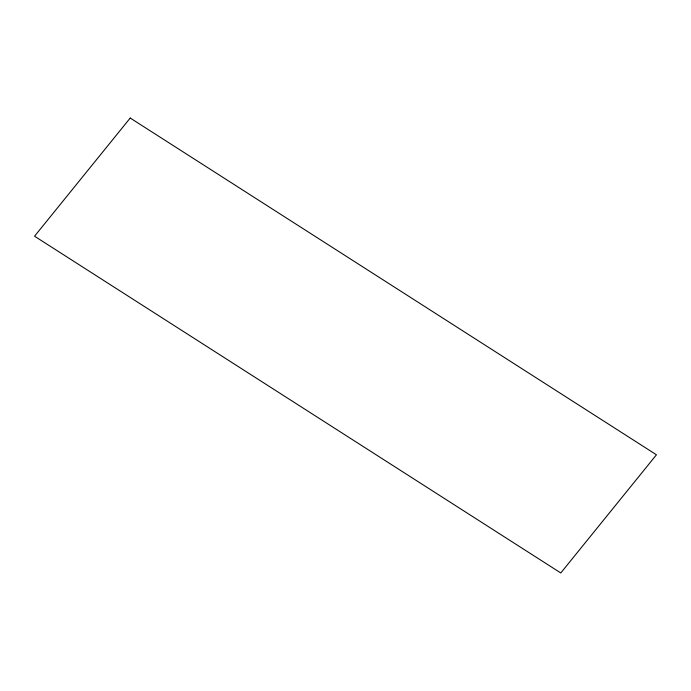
<?xml version="1.0" encoding="UTF-8"?>
<svg xmlns="http://www.w3.org/2000/svg" width="691" height="691" viewBox="0 0 691 691"><rect width="100%" height="100%" fill="white"/><g stroke="black" fill="none" stroke-linecap="round" stroke-linejoin="round"><path stroke-width="1.04" d="M130.219 118.04L34.55 236.21L560.781 572.96L656.45 454.79L130.219 118.04"/></g></svg>
